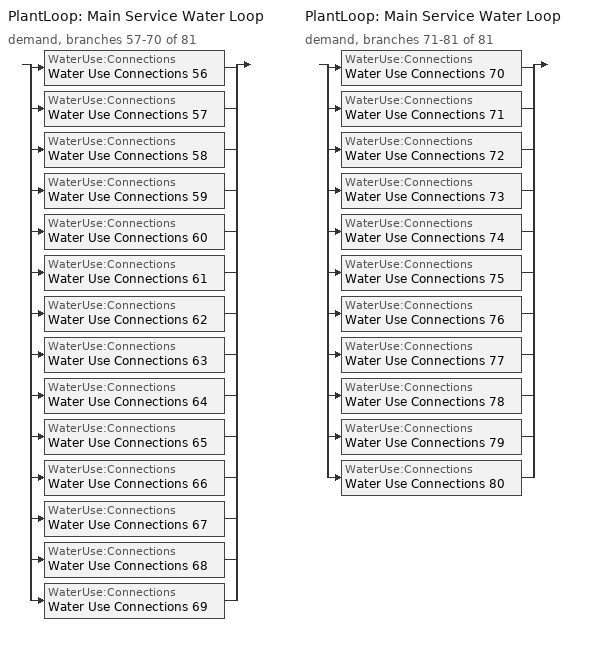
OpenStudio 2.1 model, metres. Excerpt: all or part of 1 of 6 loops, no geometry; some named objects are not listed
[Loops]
PlantLoop 'Main Service Water Loop'
 demand, branches 57-70 of 81: split
  | WaterUse:Connections 'Water Use Connections 56'
  | WaterUse:Connections 'Water Use Connections 57'
  | WaterUse:Connections 'Water Use Connections 58'
  | WaterUse:Connections 'Water Use Connections 59'
  | WaterUse:Connections 'Water Use Connections 60'
  | WaterUse:Connections 'Water Use Connections 61'
  | WaterUse:Connections 'Water Use Connections 62'
  | WaterUse:Connections 'Water Use Connections 63'
  | WaterUse:Connections 'Water Use Connections 64'
  | WaterUse:Connections 'Water Use Connections 65'
  | WaterUse:Connections 'Water Use Connections 66'
  | WaterUse:Connections 'Water Use Connections 67'
  | WaterUse:Connections 'Water Use Connections 68'
  | WaterUse:Connections 'Water Use Connections 69'
PlantLoop 'Main Service Water Loop'
 demand, branches 71-81 of 81: split
  | WaterUse:Connections 'Water Use Connections 70'
  | WaterUse:Connections 'Water Use Connections 71'
  | WaterUse:Connections 'Water Use Connections 72'
  | WaterUse:Connections 'Water Use Connections 73'
  | WaterUse:Connections 'Water Use Connections 74'
  | WaterUse:Connections 'Water Use Connections 75'
  | WaterUse:Connections 'Water Use Connections 76'
  | WaterUse:Connections 'Water Use Connections 77'
  | WaterUse:Connections 'Water Use Connections 78'
  | WaterUse:Connections 'Water Use Connections 79'
  | WaterUse:Connections 'Water Use Connections 80'
[WaterUse:Connections]
Name | Water Use Equipment Name 1
Water Use Connections 56 | F7 s2 apartment Service Water Use 0.06gal/min
Water Use Connections 57 | F8 sw apartment Service Water Use 0.06gal/min
Water Use Connections 58 | F8 nw apartment Service Water Use 0.06gal/min
Water Use Connections 59 | F8 se apartment Service Water Use 0.06gal/min
Water Use Connections 60 | F8 ne apartment Service Water Use 0.06gal/min
Water Use Connections 61 | F8 n1 apartment Service Water Use 0.06gal/min
Water Use Connections 62 | F8 n2 apartment Service Water Use 0.06gal/min
Water Use Connections 63 | F8 s1 apartment Service Water Use 0.06gal/min
Water Use Connections 64 | F8 s2 apartment Service Water Use 0.06gal/min
Water Use Connections 65 | F9 sw apartment Service Water Use 0.06gal/min
Water Use Connections 66 | F9 nw apartment Service Water Use 0.06gal/min
Water Use Connections 67 | F9 se apartment Service Water Use 0.06gal/min
Water Use Connections 68 | F9 ne apartment Service Water Use 0.06gal/min
Water Use Connections 69 | F9 n1 apartment Service Water Use 0.06gal/min
Water Use Connections 70 | F9 n2 apartment Service Water Use 0.06gal/min
Water Use Connections 71 | F9 s1 apartment Service Water Use 0.06gal/min
Water Use Connections 72 | F9 s2 apartment Service Water Use 0.06gal/min
Water Use Connections 73 | T sw apartment Service Water Use 0.06gal/min
Water Use Connections 74 | T nw apartment Service Water Use 0.06gal/min
Water Use Connections 75 | T se apartment Service Water Use 0.06gal/min
Water Use Connections 76 | T ne apartment Service Water Use 0.06gal/min
Water Use Connections 77 | T n1 apartment Service Water Use 0.06gal/min
Water Use Connections 78 | T n2 apartment Service Water Use 0.06gal/min
Water Use Connections 79 | T s1 apartment Service Water Use 0.06gal/min
Water Use Connections 80 | T s2 apartment Service Water Use 0.06gal/min
[WaterUse:Equipment:Definition] Peak Flow Rate {m3/s}=3.95699e-06
Name | Target Temperature Schedule | Sensible Fraction Schedule | Latent Fraction Schedule
F7 s2 apartment Service Water Use Def 0.06gal/min | Schedule Ruleset 170 | Schedule Ruleset 168 | Schedule Ruleset 169
F8 sw apartment Service Water Use Def 0.06gal/min | Schedule Ruleset 173 | Schedule Ruleset 171 | Schedule Ruleset 172
F8 nw apartment Service Water Use Def 0.06gal/min | Schedule Ruleset 176 | Schedule Ruleset 174 | Schedule Ruleset 175
F8 se apartment Service Water Use Def 0.06gal/min | Schedule Ruleset 179 | Schedule Ruleset 177 | Schedule Ruleset 178
F8 ne apartment Service Water Use Def 0.06gal/min | Schedule Ruleset 182 | Schedule Ruleset 180 | Schedule Ruleset 181
F8 n1 apartment Service Water Use Def 0.06gal/min | Schedule Ruleset 185 | Schedule Ruleset 183 | Schedule Ruleset 184
F8 n2 apartment Service Water Use Def 0.06gal/min | Schedule Ruleset 188 | Schedule Ruleset 186 | Schedule Ruleset 187
F8 s1 apartment Service Water Use Def 0.06gal/min | Schedule Ruleset 191 | Schedule Ruleset 189 | Schedule Ruleset 190
F8 s2 apartment Service Water Use Def 0.06gal/min | Schedule Ruleset 194 | Schedule Ruleset 192 | Schedule Ruleset 193
F9 sw apartment Service Water Use Def 0.06gal/min | Schedule Ruleset 197 | Schedule Ruleset 195 | Schedule Ruleset 196
F9 nw apartment Service Water Use Def 0.06gal/min | Schedule Ruleset 200 | Schedule Ruleset 198 | Schedule Ruleset 199
F9 se apartment Service Water Use Def 0.06gal/min | Schedule Ruleset 203 | Schedule Ruleset 201 | Schedule Ruleset 202
F9 ne apartment Service Water Use Def 0.06gal/min | Schedule Ruleset 206 | Schedule Ruleset 204 | Schedule Ruleset 205
F9 n1 apartment Service Water Use Def 0.06gal/min | Schedule Ruleset 209 | Schedule Ruleset 207 | Schedule Ruleset 208
F9 n2 apartment Service Water Use Def 0.06gal/min | Schedule Ruleset 212 | Schedule Ruleset 210 | Schedule Ruleset 211
F9 s1 apartment Service Water Use Def 0.06gal/min | Schedule Ruleset 215 | Schedule Ruleset 213 | Schedule Ruleset 214
F9 s2 apartment Service Water Use Def 0.06gal/min | Schedule Ruleset 218 | Schedule Ruleset 216 | Schedule Ruleset 217
T sw apartment Service Water Use Def 0.06gal/min | Schedule Ruleset 221 | Schedule Ruleset 219 | Schedule Ruleset 220
T nw apartment Service Water Use Def 0.06gal/min | Schedule Ruleset 224 | Schedule Ruleset 222 | Schedule Ruleset 223
T se apartment Service Water Use Def 0.06gal/min | Schedule Ruleset 227 | Schedule Ruleset 225 | Schedule Ruleset 226
T ne apartment Service Water Use Def 0.06gal/min | Schedule Ruleset 230 | Schedule Ruleset 228 | Schedule Ruleset 229
T n1 apartment Service Water Use Def 0.06gal/min | Schedule Ruleset 233 | Schedule Ruleset 231 | Schedule Ruleset 232
T n2 apartment Service Water Use Def 0.06gal/min | Schedule Ruleset 236 | Schedule Ruleset 234 | Schedule Ruleset 235
T s1 apartment Service Water Use Def 0.06gal/min | Schedule Ruleset 239 | Schedule Ruleset 237 | Schedule Ruleset 238
T s2 apartment Service Water Use Def 0.06gal/min | Schedule Ruleset 242 | Schedule Ruleset 240 | Schedule Ruleset 241
[WaterUse:Equipment] Flow Rate Fraction Schedule=NECB-G-Service Water Heating
Name | Water Use Equipment Definition | Space
F7 s2 apartment Service Water Use 0.06gal/min | F7 s2 apartment Service Water Use Def 0.06gal/min | F7 S2 Apartment
F8 sw apartment Service Water Use 0.06gal/min | F8 sw apartment Service Water Use Def 0.06gal/min | F8 SW Apartment
F8 nw apartment Service Water Use 0.06gal/min | F8 nw apartment Service Water Use Def 0.06gal/min | F8 NW Apartment
F8 se apartment Service Water Use 0.06gal/min | F8 se apartment Service Water Use Def 0.06gal/min | F8 SE Apartment
F8 ne apartment Service Water Use 0.06gal/min | F8 ne apartment Service Water Use Def 0.06gal/min | F8 NE Apartment
F8 n1 apartment Service Water Use 0.06gal/min | F8 n1 apartment Service Water Use Def 0.06gal/min | F8 N1 Apartment
F8 n2 apartment Service Water Use 0.06gal/min | F8 n2 apartment Service Water Use Def 0.06gal/min | F8 N2 Apartment
F8 s1 apartment Service Water Use 0.06gal/min | F8 s1 apartment Service Water Use Def 0.06gal/min | F8 S1 Apartment
F8 s2 apartment Service Water Use 0.06gal/min | F8 s2 apartment Service Water Use Def 0.06gal/min | F8 S2 Apartment
F9 sw apartment Service Water Use 0.06gal/min | F9 sw apartment Service Water Use Def 0.06gal/min | F9 SW Apartment
F9 nw apartment Service Water Use 0.06gal/min | F9 nw apartment Service Water Use Def 0.06gal/min | F9 NW Apartment
F9 se apartment Service Water Use 0.06gal/min | F9 se apartment Service Water Use Def 0.06gal/min | F9 SE Apartment
F9 ne apartment Service Water Use 0.06gal/min | F9 ne apartment Service Water Use Def 0.06gal/min | F9 NE Apartment
F9 n1 apartment Service Water Use 0.06gal/min | F9 n1 apartment Service Water Use Def 0.06gal/min | F9 N1 Apartment
F9 n2 apartment Service Water Use 0.06gal/min | F9 n2 apartment Service Water Use Def 0.06gal/min | F9 N2 Apartment
F9 s1 apartment Service Water Use 0.06gal/min | F9 s1 apartment Service Water Use Def 0.06gal/min | F9 S1 Apartment
F9 s2 apartment Service Water Use 0.06gal/min | F9 s2 apartment Service Water Use Def 0.06gal/min | F9 S2 Apartment
T sw apartment Service Water Use 0.06gal/min | T sw apartment Service Water Use Def 0.06gal/min | T SW Apartment
T nw apartment Service Water Use 0.06gal/min | T nw apartment Service Water Use Def 0.06gal/min | T NW Apartment
T se apartment Service Water Use 0.06gal/min | T se apartment Service Water Use Def 0.06gal/min | T SE Apartment
T ne apartment Service Water Use 0.06gal/min | T ne apartment Service Water Use Def 0.06gal/min | T NE Apartment
T n1 apartment Service Water Use 0.06gal/min | T n1 apartment Service Water Use Def 0.06gal/min | T N1 Apartment
T n2 apartment Service Water Use 0.06gal/min | T n2 apartment Service Water Use Def 0.06gal/min | T N2 Apartment
T s1 apartment Service Water Use 0.06gal/min | T s1 apartment Service Water Use Def 0.06gal/min | T S1 Apartment
T s2 apartment Service Water Use 0.06gal/min | T s2 apartment Service Water Use Def 0.06gal/min | T S2 Apartment
[Schedule:Ruleset]
Name | Default Day Schedule
NECB-G-Service Water Heating | NECB-G-Service Water Heating Default
Schedule Ruleset 168 | Schedule Day 173
Schedule Ruleset 169 | Schedule Day 174
Schedule Ruleset 170 | Schedule Day 175
Schedule Ruleset 171 | Schedule Day 176
Schedule Ruleset 172 | Schedule Day 177
Schedule Ruleset 173 | Schedule Day 178
Schedule Ruleset 174 | Schedule Day 179
Schedule Ruleset 175 | Schedule Day 180
Schedule Ruleset 176 | Schedule Day 181
Schedule Ruleset 177 | Schedule Day 182
Schedule Ruleset 178 | Schedule Day 183
Schedule Ruleset 179 | Schedule Day 184
Schedule Ruleset 180 | Schedule Day 185
Schedule Ruleset 181 | Schedule Day 186
Schedule Ruleset 182 | Schedule Day 187
Schedule Ruleset 183 | Schedule Day 188
Schedule Ruleset 184 | Schedule Day 189
Schedule Ruleset 185 | Schedule Day 190
Schedule Ruleset 186 | Schedule Day 191
Schedule Ruleset 187 | Schedule Day 192
Schedule Ruleset 188 | Schedule Day 193
Schedule Ruleset 189 | Schedule Day 194
Schedule Ruleset 190 | Schedule Day 195
Schedule Ruleset 191 | Schedule Day 196
Schedule Ruleset 192 | Schedule Day 197
Schedule Ruleset 193 | Schedule Day 198
Schedule Ruleset 194 | Schedule Day 199
Schedule Ruleset 195 | Schedule Day 200
Schedule Ruleset 196 | Schedule Day 201
Schedule Ruleset 197 | Schedule Day 202
Schedule Ruleset 198 | Schedule Day 203
Schedule Ruleset 199 | Schedule Day 204
Schedule Ruleset 200 | Schedule Day 205
Schedule Ruleset 201 | Schedule Day 206
Schedule Ruleset 202 | Schedule Day 207
Schedule Ruleset 203 | Schedule Day 208
Schedule Ruleset 204 | Schedule Day 209
Schedule Ruleset 205 | Schedule Day 210
Schedule Ruleset 206 | Schedule Day 211
Schedule Ruleset 207 | Schedule Day 212
Schedule Ruleset 208 | Schedule Day 213
Schedule Ruleset 209 | Schedule Day 214
Schedule Ruleset 210 | Schedule Day 215
Schedule Ruleset 211 | Schedule Day 216
Schedule Ruleset 212 | Schedule Day 217
Schedule Ruleset 213 | Schedule Day 218
Schedule Ruleset 214 | Schedule Day 219
Schedule Ruleset 215 | Schedule Day 220
Schedule Ruleset 216 | Schedule Day 221
Schedule Ruleset 217 | Schedule Day 222
Schedule Ruleset 218 | Schedule Day 223
Schedule Ruleset 219 | Schedule Day 224
Schedule Ruleset 220 | Schedule Day 225
Schedule Ruleset 221 | Schedule Day 226
Schedule Ruleset 222 | Schedule Day 227
Schedule Ruleset 223 | Schedule Day 228
Schedule Ruleset 224 | Schedule Day 229
Schedule Ruleset 225 | Schedule Day 230
Schedule Ruleset 226 | Schedule Day 231
Schedule Ruleset 227 | Schedule Day 232
Schedule Ruleset 228 | Schedule Day 233
Schedule Ruleset 229 | Schedule Day 234
Schedule Ruleset 230 | Schedule Day 235
Schedule Ruleset 231 | Schedule Day 236
Schedule Ruleset 232 | Schedule Day 237
Schedule Ruleset 233 | Schedule Day 238
Schedule Ruleset 234 | Schedule Day 239
Schedule Ruleset 235 | Schedule Day 240
Schedule Ruleset 236 | Schedule Day 241
Schedule Ruleset 237 | Schedule Day 242
Schedule Ruleset 238 | Schedule Day 243
Schedule Ruleset 239 | Schedule Day 244
Schedule Ruleset 240 | Schedule Day 245
Schedule Ruleset 241 | Schedule Day 246
Schedule Ruleset 242 | Schedule Day 247
[Schedule:Day]
NECB-G-Service Water Heating Default; NECB-G-Service Water Heating Default|Wkdy Day: 1, 0, 0.1, 6, 0, 0.05, 7, 0, 0.2, 8, 0, 0.8, 9, 0, 0.7, 10, 0, 0.5, 11, 0, 0.4, 14, 0, 0.2, 15, 0, 0.3, 17, 0, 0.5, 19, 0, 0.7, 21, 0, 0.4, 23, 0, 0.2, 24, 0, 0.1
NECB-G-Service Water Heating Sat Day: 1, 0, 0.1, 7, 0, 0.05, 8, 0, 0.2, 11, 0, 0.5, 15, 0, 0.3, 16, 0, 0.7, 17, 0, 0.9, 19, 0, 0.7, 20, 0, 0.6, 21, 0, 0.5, 22, 0, 0.4, 23, 0, 0.3, 24, 0, 0.2
NECB-G-Service Water Heating Sun|Hol Day: 1, 0, 0.1, 8, 0, 0.05, 9, 0, 0.2, 11, 0, 0.3, 13, 0, 0.2, 14, 0, 0.3, 15, 0, 0.4, 16, 0, 0.5, 17, 0, 0.6, 18, 0, 0.7, 19, 0, 0.4, 20, 0, 0.3, 24, 0, 0.2
Schedule Day 173; Schedule Day 176; Schedule Day 179; Schedule Day 182; Schedule Day 185; Schedule Day 188; Schedule Day 191; Schedule Day 194; Schedule Day 197; Schedule Day 200; Schedule Day 203; Schedule Day 206; Schedule Day 209; Schedule Day 212; Schedule Day 215; Schedule Day 218; Schedule Day 221; Schedule Day 224; Schedule Day 227; Schedule Day 230; Schedule Day 233; Schedule Day 236; Schedule Day 239; Schedule Day 242; Schedule Day 245: 24, 0, 0.2
Schedule Day 174; Schedule Day 177; Schedule Day 180; Schedule Day 183; Schedule Day 186; Schedule Day 189; Schedule Day 192; Schedule Day 195; Schedule Day 198; Schedule Day 201; Schedule Day 204; Schedule Day 207; Schedule Day 210; Schedule Day 213; Schedule Day 216; Schedule Day 219; Schedule Day 222; Schedule Day 225; Schedule Day 228; Schedule Day 231; Schedule Day 234; Schedule Day 237; Schedule Day 240; Schedule Day 243; Schedule Day 246: 24, 0, 0.05
Schedule Day 175; Schedule Day 178; Schedule Day 181; Schedule Day 184; Schedule Day 187; Schedule Day 190; Schedule Day 193; Schedule Day 196; Schedule Day 199; Schedule Day 202; Schedule Day 205; Schedule Day 208; Schedule Day 211; Schedule Day 214; Schedule Day 217; Schedule Day 220; Schedule Day 223; Schedule Day 226; Schedule Day 229; Schedule Day 232; Schedule Day 235; Schedule Day 238; Schedule Day 241; Schedule Day 244; Schedule Day 247: 24, 0, 60
[Schedule:Rule] Schedule Ruleset=NECB-G-Service Water Heating; Date Specification Type=DateRange; Start Month=1; Start Day=1; End Month=12; End Day=31
Name | Rule Order | Day Schedule | Apply Monday | Apply Tuesday | Apply Wednesday | Apply Thursday | Apply Friday | Apply Saturday | Apply Sunday
Schedule Rule 35 | 2 | NECB-G-Service Water Heating Default|Wkdy Day | Yes | Yes | Yes | Yes | Yes
Schedule Rule 36 | 1 | NECB-G-Service Water Heating Sat Day |  |  |  |  |  | Yes
Schedule Rule 37 | 0 | NECB-G-Service Water Heating Sun|Hol Day |  |  |  |  |  |  | Yes
